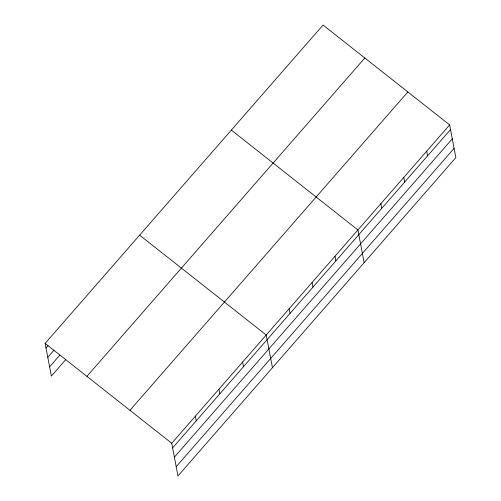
<?xml version="1.0" encoding="UTF-8"?>
<svg xmlns="http://www.w3.org/2000/svg" width="501" height="501" viewBox="0 0 501 501"><rect width="100%" height="100%" fill="white"/><g stroke="black" fill="none" stroke-linecap="round" stroke-linejoin="round"><path stroke-width="0.75" d="M45.134 343.398L323.039 25.05L449.629 124.906L455.866 157.602L177.961 475.95L171.724 443.253L45.134 343.398L51.371 376.094L65.75 359.618M46.017 348.045L48.071 345.696M47.783 357.301L53.945 350.243M49.605 366.838L59.876 355.071M86.911 376.351L364.809 58.003M129.953 410.3L407.852 91.952M171.724 443.253L449.629 124.906M172.613 447.907L450.518 129.559M174.379 457.162L452.284 138.815M176.195 466.694L454.1 148.346M231.33 130.103L357.921 229.965L364.158 262.656M139.622 235.157L266.213 335.019L272.45 367.715M426.702 151.17L427.591 155.824M403.775 177.435L404.664 182.088M380.848 203.7L381.737 208.347M334.994 256.224L335.883 260.877M312.067 282.489L312.956 287.142M289.14 308.754L290.029 313.401M242.59 362.079L243.48 366.726M218.968 389.133L219.858 393.786M195.346 416.193L196.235 420.846"/></g></svg>
